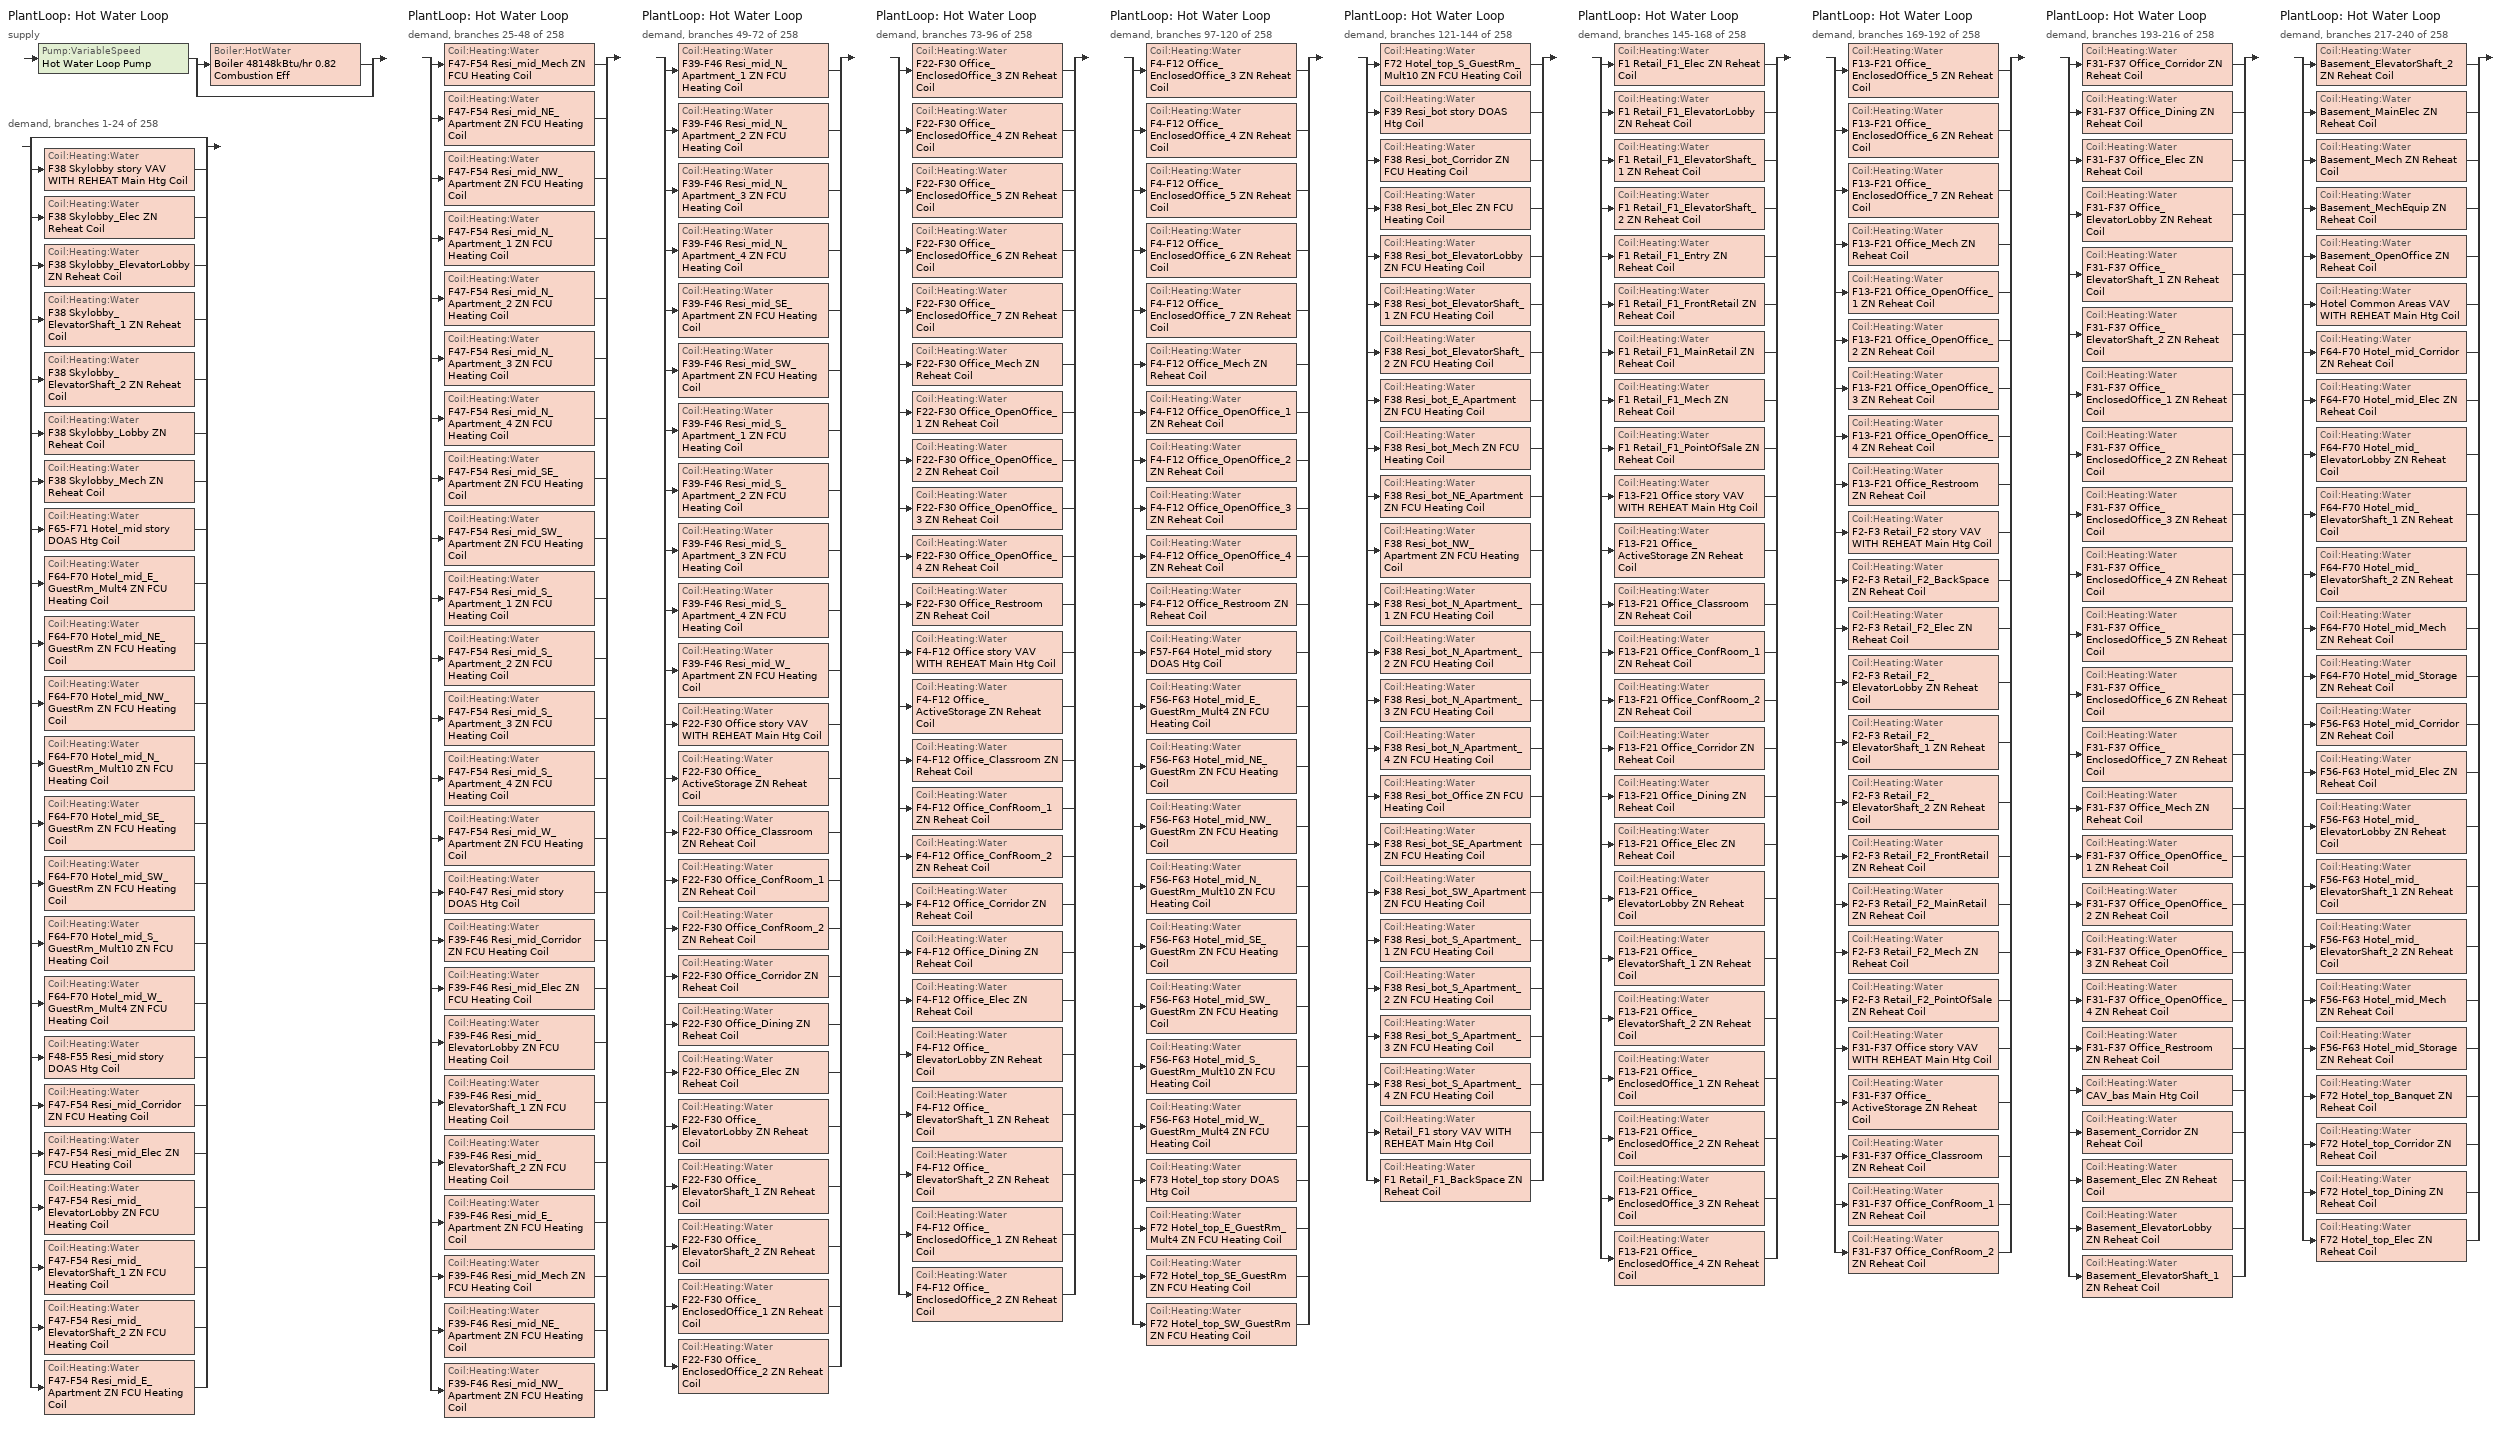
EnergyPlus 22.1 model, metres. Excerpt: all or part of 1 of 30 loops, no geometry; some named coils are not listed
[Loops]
PlantLoop 'Hot Water Loop'
 supply: Pump:VariableSpeed 'Hot Water Loop Pump' > split
  | Boiler:HotWater 'Boiler 48148kBtu/hr 0.82 Combustion Eff'
  | bypass
 demand, branches 1-24 of 258: split
  | bypass
  | Coil:Heating:Water 'F38 Skylobby story VAV WITH REHEAT Main Htg Coil'
  | Coil:Heating:Water 'F38 Skylobby_Elec ZN Reheat Coil'
  | Coil:Heating:Water 'F38 Skylobby_ElevatorLobby ZN Reheat Coil'
  | Coil:Heating:Water 'F38 Skylobby_ElevatorShaft_1 ZN Reheat Coil'
  | Coil:Heating:Water 'F38 Skylobby_ElevatorShaft_2 ZN Reheat Coil'
  | Coil:Heating:Water 'F38 Skylobby_Lobby ZN Reheat Coil'
  | Coil:Heating:Water 'F38 Skylobby_Mech ZN Reheat Coil'
  | Coil:Heating:Water 'F65-F71 Hotel_mid story DOAS Htg Coil'
  | Coil:Heating:Water 'F64-F70 Hotel_mid_E_GuestRm_Mult4 ZN FCU Heating Coil'
  | Coil:Heating:Water 'F64-F70 Hotel_mid_NE_GuestRm ZN FCU Heating Coil'
  | Coil:Heating:Water 'F64-F70 Hotel_mid_NW_GuestRm ZN FCU Heating Coil'
  | Coil:Heating:Water 'F64-F70 Hotel_mid_N_GuestRm_Mult10 ZN FCU Heating Coil'
  | Coil:Heating:Water 'F64-F70 Hotel_mid_SE_GuestRm ZN FCU Heating Coil'
  | Coil:Heating:Water 'F64-F70 Hotel_mid_SW_GuestRm ZN FCU Heating Coil'
  | Coil:Heating:Water 'F64-F70 Hotel_mid_S_GuestRm_Mult10 ZN FCU Heating Coil'
  | Coil:Heating:Water 'F64-F70 Hotel_mid_W_GuestRm_Mult4 ZN FCU Heating Coil'
  | Coil:Heating:Water 'F48-F55 Resi_mid story DOAS Htg Coil'
  | Coil:Heating:Water 'F47-F54 Resi_mid_Corridor ZN FCU Heating Coil'
  | Coil:Heating:Water 'F47-F54 Resi_mid_Elec ZN FCU Heating Coil'
  | Coil:Heating:Water 'F47-F54 Resi_mid_ElevatorLobby ZN FCU Heating Coil'
  | Coil:Heating:Water 'F47-F54 Resi_mid_ElevatorShaft_1 ZN FCU Heating Coil'
  | Coil:Heating:Water 'F47-F54 Resi_mid_ElevatorShaft_2 ZN FCU Heating Coil'
  | Coil:Heating:Water 'F47-F54 Resi_mid_E_Apartment ZN FCU Heating Coil'
PlantLoop 'Hot Water Loop'
 demand, branches 25-48 of 258: split
  | Coil:Heating:Water 'F47-F54 Resi_mid_Mech ZN FCU Heating Coil'
  | Coil:Heating:Water 'F47-F54 Resi_mid_NE_Apartment ZN FCU Heating Coil'
  | Coil:Heating:Water 'F47-F54 Resi_mid_NW_Apartment ZN FCU Heating Coil'
  | Coil:Heating:Water 'F47-F54 Resi_mid_N_Apartment_1 ZN FCU Heating Coil'
  | Coil:Heating:Water 'F47-F54 Resi_mid_N_Apartment_2 ZN FCU Heating Coil'
  | Coil:Heating:Water 'F47-F54 Resi_mid_N_Apartment_3 ZN FCU Heating Coil'
  | Coil:Heating:Water 'F47-F54 Resi_mid_N_Apartment_4 ZN FCU Heating Coil'
  | Coil:Heating:Water 'F47-F54 Resi_mid_SE_Apartment ZN FCU Heating Coil'
  | Coil:Heating:Water 'F47-F54 Resi_mid_SW_Apartment ZN FCU Heating Coil'
  | Coil:Heating:Water 'F47-F54 Resi_mid_S_Apartment_1 ZN FCU Heating Coil'
  | Coil:Heating:Water 'F47-F54 Resi_mid_S_Apartment_2 ZN FCU Heating Coil'
  | Coil:Heating:Water 'F47-F54 Resi_mid_S_Apartment_3 ZN FCU Heating Coil'
  | Coil:Heating:Water 'F47-F54 Resi_mid_S_Apartment_4 ZN FCU Heating Coil'
  | Coil:Heating:Water 'F47-F54 Resi_mid_W_Apartment ZN FCU Heating Coil'
  | Coil:Heating:Water 'F40-F47 Resi_mid story DOAS Htg Coil'
  | Coil:Heating:Water 'F39-F46 Resi_mid_Corridor ZN FCU Heating Coil'
  | Coil:Heating:Water 'F39-F46 Resi_mid_Elec ZN FCU Heating Coil'
  | Coil:Heating:Water 'F39-F46 Resi_mid_ElevatorLobby ZN FCU Heating Coil'
  | Coil:Heating:Water 'F39-F46 Resi_mid_ElevatorShaft_1 ZN FCU Heating Coil'
  | Coil:Heating:Water 'F39-F46 Resi_mid_ElevatorShaft_2 ZN FCU Heating Coil'
  | Coil:Heating:Water 'F39-F46 Resi_mid_E_Apartment ZN FCU Heating Coil'
  | Coil:Heating:Water 'F39-F46 Resi_mid_Mech ZN FCU Heating Coil'
  | Coil:Heating:Water 'F39-F46 Resi_mid_NE_Apartment ZN FCU Heating Coil'
  | Coil:Heating:Water 'F39-F46 Resi_mid_NW_Apartment ZN FCU Heating Coil'
PlantLoop 'Hot Water Loop'
 demand, branches 49-72 of 258: split
  | Coil:Heating:Water 'F39-F46 Resi_mid_N_Apartment_1 ZN FCU Heating Coil'
  | Coil:Heating:Water 'F39-F46 Resi_mid_N_Apartment_2 ZN FCU Heating Coil'
  | Coil:Heating:Water 'F39-F46 Resi_mid_N_Apartment_3 ZN FCU Heating Coil'
  | Coil:Heating:Water 'F39-F46 Resi_mid_N_Apartment_4 ZN FCU Heating Coil'
  | Coil:Heating:Water 'F39-F46 Resi_mid_SE_Apartment ZN FCU Heating Coil'
  | Coil:Heating:Water 'F39-F46 Resi_mid_SW_Apartment ZN FCU Heating Coil'
  | Coil:Heating:Water 'F39-F46 Resi_mid_S_Apartment_1 ZN FCU Heating Coil'
  | Coil:Heating:Water 'F39-F46 Resi_mid_S_Apartment_2 ZN FCU Heating Coil'
  | Coil:Heating:Water 'F39-F46 Resi_mid_S_Apartment_3 ZN FCU Heating Coil'
  | Coil:Heating:Water 'F39-F46 Resi_mid_S_Apartment_4 ZN FCU Heating Coil'
  | Coil:Heating:Water 'F39-F46 Resi_mid_W_Apartment ZN FCU Heating Coil'
  | Coil:Heating:Water 'F22-F30 Office story VAV WITH REHEAT Main Htg Coil'
  | Coil:Heating:Water 'F22-F30 Office_ActiveStorage ZN Reheat Coil'
  | Coil:Heating:Water 'F22-F30 Office_Classroom ZN Reheat Coil'
  | Coil:Heating:Water 'F22-F30 Office_ConfRoom_1 ZN Reheat Coil'
  | Coil:Heating:Water 'F22-F30 Office_ConfRoom_2 ZN Reheat Coil'
  | Coil:Heating:Water 'F22-F30 Office_Corridor ZN Reheat Coil'
  | Coil:Heating:Water 'F22-F30 Office_Dining ZN Reheat Coil'
  | Coil:Heating:Water 'F22-F30 Office_Elec ZN Reheat Coil'
  | Coil:Heating:Water 'F22-F30 Office_ElevatorLobby ZN Reheat Coil'
  | Coil:Heating:Water 'F22-F30 Office_ElevatorShaft_1 ZN Reheat Coil'
  | Coil:Heating:Water 'F22-F30 Office_ElevatorShaft_2 ZN Reheat Coil'
  | Coil:Heating:Water 'F22-F30 Office_EnclosedOffice_1 ZN Reheat Coil'
  | Coil:Heating:Water 'F22-F30 Office_EnclosedOffice_2 ZN Reheat Coil'
PlantLoop 'Hot Water Loop'
 demand, branches 73-96 of 258: split
  | Coil:Heating:Water 'F22-F30 Office_EnclosedOffice_3 ZN Reheat Coil'
  | Coil:Heating:Water 'F22-F30 Office_EnclosedOffice_4 ZN Reheat Coil'
  | Coil:Heating:Water 'F22-F30 Office_EnclosedOffice_5 ZN Reheat Coil'
  | Coil:Heating:Water 'F22-F30 Office_EnclosedOffice_6 ZN Reheat Coil'
  | Coil:Heating:Water 'F22-F30 Office_EnclosedOffice_7 ZN Reheat Coil'
  | Coil:Heating:Water 'F22-F30 Office_Mech ZN Reheat Coil'
  | Coil:Heating:Water 'F22-F30 Office_OpenOffice_1 ZN Reheat Coil'
  | Coil:Heating:Water 'F22-F30 Office_OpenOffice_2 ZN Reheat Coil'
  | Coil:Heating:Water 'F22-F30 Office_OpenOffice_3 ZN Reheat Coil'
  | Coil:Heating:Water 'F22-F30 Office_OpenOffice_4 ZN Reheat Coil'
  | Coil:Heating:Water 'F22-F30 Office_Restroom ZN Reheat Coil'
  | Coil:Heating:Water 'F4-F12 Office story VAV WITH REHEAT Main Htg Coil'
  | Coil:Heating:Water 'F4-F12 Office_ActiveStorage ZN Reheat Coil'
  | Coil:Heating:Water 'F4-F12 Office_Classroom ZN Reheat Coil'
  | Coil:Heating:Water 'F4-F12 Office_ConfRoom_1 ZN Reheat Coil'
  | Coil:Heating:Water 'F4-F12 Office_ConfRoom_2 ZN Reheat Coil'
  | Coil:Heating:Water 'F4-F12 Office_Corridor ZN Reheat Coil'
  | Coil:Heating:Water 'F4-F12 Office_Dining ZN Reheat Coil'
  | Coil:Heating:Water 'F4-F12 Office_Elec ZN Reheat Coil'
  | Coil:Heating:Water 'F4-F12 Office_ElevatorLobby ZN Reheat Coil'
  | Coil:Heating:Water 'F4-F12 Office_ElevatorShaft_1 ZN Reheat Coil'
  | Coil:Heating:Water 'F4-F12 Office_ElevatorShaft_2 ZN Reheat Coil'
  | Coil:Heating:Water 'F4-F12 Office_EnclosedOffice_1 ZN Reheat Coil'
  | Coil:Heating:Water 'F4-F12 Office_EnclosedOffice_2 ZN Reheat Coil'
PlantLoop 'Hot Water Loop'
 demand, branches 97-120 of 258: split
  | Coil:Heating:Water 'F4-F12 Office_EnclosedOffice_3 ZN Reheat Coil'
  | Coil:Heating:Water 'F4-F12 Office_EnclosedOffice_4 ZN Reheat Coil'
  | Coil:Heating:Water 'F4-F12 Office_EnclosedOffice_5 ZN Reheat Coil'
  | Coil:Heating:Water 'F4-F12 Office_EnclosedOffice_6 ZN Reheat Coil'
  | Coil:Heating:Water 'F4-F12 Office_EnclosedOffice_7 ZN Reheat Coil'
  | Coil:Heating:Water 'F4-F12 Office_Mech ZN Reheat Coil'
  | Coil:Heating:Water 'F4-F12 Office_OpenOffice_1 ZN Reheat Coil'
  | Coil:Heating:Water 'F4-F12 Office_OpenOffice_2 ZN Reheat Coil'
  | Coil:Heating:Water 'F4-F12 Office_OpenOffice_3 ZN Reheat Coil'
  | Coil:Heating:Water 'F4-F12 Office_OpenOffice_4 ZN Reheat Coil'
  | Coil:Heating:Water 'F4-F12 Office_Restroom ZN Reheat Coil'
  | Coil:Heating:Water 'F57-F64 Hotel_mid story DOAS Htg Coil'
  | Coil:Heating:Water 'F56-F63 Hotel_mid_E_GuestRm_Mult4 ZN FCU Heating Coil'
  | Coil:Heating:Water 'F56-F63 Hotel_mid_NE_GuestRm ZN FCU Heating Coil'
  | Coil:Heating:Water 'F56-F63 Hotel_mid_NW_GuestRm ZN FCU Heating Coil'
  | Coil:Heating:Water 'F56-F63 Hotel_mid_N_GuestRm_Mult10 ZN FCU Heating Coil'
  | Coil:Heating:Water 'F56-F63 Hotel_mid_SE_GuestRm ZN FCU Heating Coil'
  | Coil:Heating:Water 'F56-F63 Hotel_mid_SW_GuestRm ZN FCU Heating Coil'
  | Coil:Heating:Water 'F56-F63 Hotel_mid_S_GuestRm_Mult10 ZN FCU Heating Coil'
  | Coil:Heating:Water 'F56-F63 Hotel_mid_W_GuestRm_Mult4 ZN FCU Heating Coil'
  | Coil:Heating:Water 'F73 Hotel_top story DOAS Htg Coil'
  | Coil:Heating:Water 'F72 Hotel_top_E_GuestRm_Mult4 ZN FCU Heating Coil'
  | Coil:Heating:Water 'F72 Hotel_top_SE_GuestRm ZN FCU Heating Coil'
  | Coil:Heating:Water 'F72 Hotel_top_SW_GuestRm ZN FCU Heating Coil'
PlantLoop 'Hot Water Loop'
 demand, branches 121-144 of 258: split
  | Coil:Heating:Water 'F72 Hotel_top_S_GuestRm_Mult10 ZN FCU Heating Coil'
  | Coil:Heating:Water 'F39 Resi_bot story DOAS Htg Coil'
  | Coil:Heating:Water 'F38 Resi_bot_Corridor ZN FCU Heating Coil'
  | Coil:Heating:Water 'F38 Resi_bot_Elec ZN FCU Heating Coil'
  | Coil:Heating:Water 'F38 Resi_bot_ElevatorLobby ZN FCU Heating Coil'
  | Coil:Heating:Water 'F38 Resi_bot_ElevatorShaft_1 ZN FCU Heating Coil'
  | Coil:Heating:Water 'F38 Resi_bot_ElevatorShaft_2 ZN FCU Heating Coil'
  | Coil:Heating:Water 'F38 Resi_bot_E_Apartment ZN FCU Heating Coil'
  | Coil:Heating:Water 'F38 Resi_bot_Mech ZN FCU Heating Coil'
  | Coil:Heating:Water 'F38 Resi_bot_NE_Apartment ZN FCU Heating Coil'
  | Coil:Heating:Water 'F38 Resi_bot_NW_Apartment ZN FCU Heating Coil'
  | Coil:Heating:Water 'F38 Resi_bot_N_Apartment_1 ZN FCU Heating Coil'
  | Coil:Heating:Water 'F38 Resi_bot_N_Apartment_2 ZN FCU Heating Coil'
  | Coil:Heating:Water 'F38 Resi_bot_N_Apartment_3 ZN FCU Heating Coil'
  | Coil:Heating:Water 'F38 Resi_bot_N_Apartment_4 ZN FCU Heating Coil'
  | Coil:Heating:Water 'F38 Resi_bot_Office ZN FCU Heating Coil'
  | Coil:Heating:Water 'F38 Resi_bot_SE_Apartment ZN FCU Heating Coil'
  | Coil:Heating:Water 'F38 Resi_bot_SW_Apartment ZN FCU Heating Coil'
  | Coil:Heating:Water 'F38 Resi_bot_S_Apartment_1 ZN FCU Heating Coil'
  | Coil:Heating:Water 'F38 Resi_bot_S_Apartment_2 ZN FCU Heating Coil'
  | Coil:Heating:Water 'F38 Resi_bot_S_Apartment_3 ZN FCU Heating Coil'
  | Coil:Heating:Water 'F38 Resi_bot_S_Apartment_4 ZN FCU Heating Coil'
  | Coil:Heating:Water 'Retail_F1 story VAV WITH REHEAT Main Htg Coil'
  | Coil:Heating:Water 'F1 Retail_F1_BackSpace ZN Reheat Coil'
PlantLoop 'Hot Water Loop'
 demand, branches 145-168 of 258: split
  | Coil:Heating:Water 'F1 Retail_F1_Elec ZN Reheat Coil'
  | Coil:Heating:Water 'F1 Retail_F1_ElevatorLobby ZN Reheat Coil'
  | Coil:Heating:Water 'F1 Retail_F1_ElevatorShaft_1 ZN Reheat Coil'
  | Coil:Heating:Water 'F1 Retail_F1_ElevatorShaft_2 ZN Reheat Coil'
  | Coil:Heating:Water 'F1 Retail_F1_Entry ZN Reheat Coil'
  | Coil:Heating:Water 'F1 Retail_F1_FrontRetail ZN Reheat Coil'
  | Coil:Heating:Water 'F1 Retail_F1_MainRetail ZN Reheat Coil'
  | Coil:Heating:Water 'F1 Retail_F1_Mech ZN Reheat Coil'
  | Coil:Heating:Water 'F1 Retail_F1_PointOfSale ZN Reheat Coil'
  | Coil:Heating:Water 'F13-F21 Office story VAV WITH REHEAT Main Htg Coil'
  | Coil:Heating:Water 'F13-F21 Office_ActiveStorage ZN Reheat Coil'
  | Coil:Heating:Water 'F13-F21 Office_Classroom ZN Reheat Coil'
  | Coil:Heating:Water 'F13-F21 Office_ConfRoom_1 ZN Reheat Coil'
  | Coil:Heating:Water 'F13-F21 Office_ConfRoom_2 ZN Reheat Coil'
  | Coil:Heating:Water 'F13-F21 Office_Corridor ZN Reheat Coil'
  | Coil:Heating:Water 'F13-F21 Office_Dining ZN Reheat Coil'
  | Coil:Heating:Water 'F13-F21 Office_Elec ZN Reheat Coil'
  | Coil:Heating:Water 'F13-F21 Office_ElevatorLobby ZN Reheat Coil'
  | Coil:Heating:Water 'F13-F21 Office_ElevatorShaft_1 ZN Reheat Coil'
  | Coil:Heating:Water 'F13-F21 Office_ElevatorShaft_2 ZN Reheat Coil'
  | Coil:Heating:Water 'F13-F21 Office_EnclosedOffice_1 ZN Reheat Coil'
  | Coil:Heating:Water 'F13-F21 Office_EnclosedOffice_2 ZN Reheat Coil'
  | Coil:Heating:Water 'F13-F21 Office_EnclosedOffice_3 ZN Reheat Coil'
  | Coil:Heating:Water 'F13-F21 Office_EnclosedOffice_4 ZN Reheat Coil'
PlantLoop 'Hot Water Loop'
 demand, branches 169-192 of 258: split
  | Coil:Heating:Water 'F13-F21 Office_EnclosedOffice_5 ZN Reheat Coil'
  | Coil:Heating:Water 'F13-F21 Office_EnclosedOffice_6 ZN Reheat Coil'
  | Coil:Heating:Water 'F13-F21 Office_EnclosedOffice_7 ZN Reheat Coil'
  | Coil:Heating:Water 'F13-F21 Office_Mech ZN Reheat Coil'
  | Coil:Heating:Water 'F13-F21 Office_OpenOffice_1 ZN Reheat Coil'
  | Coil:Heating:Water 'F13-F21 Office_OpenOffice_2 ZN Reheat Coil'
  | Coil:Heating:Water 'F13-F21 Office_OpenOffice_3 ZN Reheat Coil'
  | Coil:Heating:Water 'F13-F21 Office_OpenOffice_4 ZN Reheat Coil'
  | Coil:Heating:Water 'F13-F21 Office_Restroom ZN Reheat Coil'
  | Coil:Heating:Water 'F2-F3 Retail_F2 story VAV WITH REHEAT Main Htg Coil'
  | Coil:Heating:Water 'F2-F3 Retail_F2_BackSpace ZN Reheat Coil'
  | Coil:Heating:Water 'F2-F3 Retail_F2_Elec ZN Reheat Coil'
  | Coil:Heating:Water 'F2-F3 Retail_F2_ElevatorLobby ZN Reheat Coil'
  | Coil:Heating:Water 'F2-F3 Retail_F2_ElevatorShaft_1 ZN Reheat Coil'
  | Coil:Heating:Water 'F2-F3 Retail_F2_ElevatorShaft_2 ZN Reheat Coil'
  | Coil:Heating:Water 'F2-F3 Retail_F2_FrontRetail ZN Reheat Coil'
  | Coil:Heating:Water 'F2-F3 Retail_F2_MainRetail ZN Reheat Coil'
  | Coil:Heating:Water 'F2-F3 Retail_F2_Mech ZN Reheat Coil'
  | Coil:Heating:Water 'F2-F3 Retail_F2_PointOfSale ZN Reheat Coil'
  | Coil:Heating:Water 'F31-F37 Office story VAV WITH REHEAT Main Htg Coil'
  | Coil:Heating:Water 'F31-F37 Office_ActiveStorage ZN Reheat Coil'
  | Coil:Heating:Water 'F31-F37 Office_Classroom ZN Reheat Coil'
  | Coil:Heating:Water 'F31-F37 Office_ConfRoom_1 ZN Reheat Coil'
  | Coil:Heating:Water 'F31-F37 Office_ConfRoom_2 ZN Reheat Coil'
PlantLoop 'Hot Water Loop'
 demand, branches 193-216 of 258: split
  | Coil:Heating:Water 'F31-F37 Office_Corridor ZN Reheat Coil'
  | Coil:Heating:Water 'F31-F37 Office_Dining ZN Reheat Coil'
  | Coil:Heating:Water 'F31-F37 Office_Elec ZN Reheat Coil'
  | Coil:Heating:Water 'F31-F37 Office_ElevatorLobby ZN Reheat Coil'
  | Coil:Heating:Water 'F31-F37 Office_ElevatorShaft_1 ZN Reheat Coil'
  | Coil:Heating:Water 'F31-F37 Office_ElevatorShaft_2 ZN Reheat Coil'
  | Coil:Heating:Water 'F31-F37 Office_EnclosedOffice_1 ZN Reheat Coil'
  | Coil:Heating:Water 'F31-F37 Office_EnclosedOffice_2 ZN Reheat Coil'
  | Coil:Heating:Water 'F31-F37 Office_EnclosedOffice_3 ZN Reheat Coil'
  | Coil:Heating:Water 'F31-F37 Office_EnclosedOffice_4 ZN Reheat Coil'
  | Coil:Heating:Water 'F31-F37 Office_EnclosedOffice_5 ZN Reheat Coil'
  | Coil:Heating:Water 'F31-F37 Office_EnclosedOffice_6 ZN Reheat Coil'
  | Coil:Heating:Water 'F31-F37 Office_EnclosedOffice_7 ZN Reheat Coil'
  | Coil:Heating:Water 'F31-F37 Office_Mech ZN Reheat Coil'
  | Coil:Heating:Water 'F31-F37 Office_OpenOffice_1 ZN Reheat Coil'
  | Coil:Heating:Water 'F31-F37 Office_OpenOffice_2 ZN Reheat Coil'
  | Coil:Heating:Water 'F31-F37 Office_OpenOffice_3 ZN Reheat Coil'
  | Coil:Heating:Water 'F31-F37 Office_OpenOffice_4 ZN Reheat Coil'
  | Coil:Heating:Water 'F31-F37 Office_Restroom ZN Reheat Coil'
  | Coil:Heating:Water 'CAV_bas Main Htg Coil'
  | Coil:Heating:Water 'Basement_Corridor ZN Reheat Coil'
  | Coil:Heating:Water 'Basement_Elec ZN Reheat Coil'
  | Coil:Heating:Water 'Basement_ElevatorLobby ZN Reheat Coil'
  | Coil:Heating:Water 'Basement_ElevatorShaft_1 ZN Reheat Coil'
PlantLoop 'Hot Water Loop'
 demand, branches 217-240 of 258: split
  | Coil:Heating:Water 'Basement_ElevatorShaft_2 ZN Reheat Coil'
  | Coil:Heating:Water 'Basement_MainElec ZN Reheat Coil'
  | Coil:Heating:Water 'Basement_Mech ZN Reheat Coil'
  | Coil:Heating:Water 'Basement_MechEquip ZN Reheat Coil'
  | Coil:Heating:Water 'Basement_OpenOffice ZN Reheat Coil'
  | Coil:Heating:Water 'Hotel Common Areas VAV WITH REHEAT Main Htg Coil'
  | Coil:Heating:Water 'F64-F70 Hotel_mid_Corridor ZN Reheat Coil'
  | Coil:Heating:Water 'F64-F70 Hotel_mid_Elec ZN Reheat Coil'
  | Coil:Heating:Water 'F64-F70 Hotel_mid_ElevatorLobby ZN Reheat Coil'
  | Coil:Heating:Water 'F64-F70 Hotel_mid_ElevatorShaft_1 ZN Reheat Coil'
  | Coil:Heating:Water 'F64-F70 Hotel_mid_ElevatorShaft_2 ZN Reheat Coil'
  | Coil:Heating:Water 'F64-F70 Hotel_mid_Mech ZN Reheat Coil'
  | Coil:Heating:Water 'F64-F70 Hotel_mid_Storage ZN Reheat Coil'
  | Coil:Heating:Water 'F56-F63 Hotel_mid_Corridor ZN Reheat Coil'
  | Coil:Heating:Water 'F56-F63 Hotel_mid_Elec ZN Reheat Coil'
  | Coil:Heating:Water 'F56-F63 Hotel_mid_ElevatorLobby ZN Reheat Coil'
  | Coil:Heating:Water 'F56-F63 Hotel_mid_ElevatorShaft_1 ZN Reheat Coil'
  | Coil:Heating:Water 'F56-F63 Hotel_mid_ElevatorShaft_2 ZN Reheat Coil'
  | Coil:Heating:Water 'F56-F63 Hotel_mid_Mech ZN Reheat Coil'
  | Coil:Heating:Water 'F56-F63 Hotel_mid_Storage ZN Reheat Coil'
  | Coil:Heating:Water 'F72 Hotel_top_Banquet ZN Reheat Coil'
  | Coil:Heating:Water 'F72 Hotel_top_Corridor ZN Reheat Coil'
  | Coil:Heating:Water 'F72 Hotel_top_Dining ZN Reheat Coil'
  | Coil:Heating:Water 'F72 Hotel_top_Elec ZN Reheat Coil'
[Coil:Heating:Water] Availability Schedule=Always On Discrete; U-Factor Times Area Value {W/K}=Autosize; Maximum Water Flow Rate {m3/s}=Autosize; Performance Input Method=UFactorTimesAreaAndDesignWaterFlowRate; Rated Capacity {W}=Autosize; Rated Inlet Water Temperature {C}=82.2222; Rated Outlet Water Temperature {C}=71.1111; Rated Ratio for Air and Water Convection=0.5
Name | Rated Inlet Air Temperature {C} | Rated Outlet Air Temperature {C}
Basement_Corridor ZN Reheat Coil; Basement_Elec ZN Reheat Coil; Basement_ElevatorLobby ZN Reheat Coil; Basement_ElevatorShaft_1 ZN Reheat Coil; Basement_ElevatorShaft_2 ZN Reheat Coil; Basement_MainElec ZN Reheat Coil; Basement_Mech ZN Reheat Coil; Basement_MechEquip ZN Reheat Coil; Basement_OpenOffice ZN Reheat Coil | 16.6667 | 50
F1 Retail_F1_BackSpace ZN Reheat Coil; F1 Retail_F1_Elec ZN Reheat Coil; F1 Retail_F1_ElevatorLobby ZN Reheat Coil; F1 Retail_F1_ElevatorShaft_1 ZN Reheat Coil; F1 Retail_F1_ElevatorShaft_2 ZN Reheat Coil; F1 Retail_F1_Entry ZN Reheat Coil; F1 Retail_F1_FrontRetail ZN Reheat Coil; F1 Retail_F1_MainRetail ZN Reheat Coil; F1 Retail_F1_Mech ZN Reheat Coil; F1 Retail_F1_PointOfSale ZN Reheat Coil; F13-F21 Office_ActiveStorage ZN Reheat Coil; F13-F21 Office_Classroom ZN Reheat Coil; F13-F21 Office_ConfRoom_1 ZN Reheat Coil; F13-F21 Office_ConfRoom_2 ZN Reheat Coil; F13-F21 Office_Corridor ZN Reheat Coil; F13-F21 Office_Dining ZN Reheat Coil; F13-F21 Office_Elec ZN Reheat Coil; F13-F21 Office_ElevatorLobby ZN Reheat Coil; F13-F21 Office_ElevatorShaft_1 ZN Reheat Coil; F13-F21 Office_ElevatorShaft_2 ZN Reheat Coil; F13-F21 Office_EnclosedOffice_1 ZN Reheat Coil; F13-F21 Office_EnclosedOffice_2 ZN Reheat Coil; F13-F21 Office_EnclosedOffice_3 ZN Reheat Coil; F13-F21 Office_EnclosedOffice_4 ZN Reheat Coil; F13-F21 Office_EnclosedOffice_5 ZN Reheat Coil; F13-F21 Office_EnclosedOffice_6 ZN Reheat Coil; F13-F21 Office_EnclosedOffice_7 ZN Reheat Coil; F13-F21 Office_Mech ZN Reheat Coil; F13-F21 Office_OpenOffice_1 ZN Reheat Coil; F13-F21 Office_OpenOffice_2 ZN Reheat Coil; F13-F21 Office_OpenOffice_3 ZN Reheat Coil; F13-F21 Office_OpenOffice_4 ZN Reheat Coil; F13-F21 Office_Restroom ZN Reheat Coil; F2-F3 Retail_F2_BackSpace ZN Reheat Coil; F2-F3 Retail_F2_Elec ZN Reheat Coil; F2-F3 Retail_F2_ElevatorLobby ZN Reheat Coil; F2-F3 Retail_F2_ElevatorShaft_1 ZN Reheat Coil; F2-F3 Retail_F2_ElevatorShaft_2 ZN Reheat Coil; F2-F3 Retail_F2_FrontRetail ZN Reheat Coil; F2-F3 Retail_F2_MainRetail ZN Reheat Coil; F2-F3 Retail_F2_Mech ZN Reheat Coil; F2-F3 Retail_F2_PointOfSale ZN Reheat Coil; F22-F30 Office_ActiveStorage ZN Reheat Coil; F22-F30 Office_Classroom ZN Reheat Coil; F22-F30 Office_ConfRoom_1 ZN Reheat Coil; F22-F30 Office_ConfRoom_2 ZN Reheat Coil; F22-F30 Office_Corridor ZN Reheat Coil; F22-F30 Office_Dining ZN Reheat Coil; F22-F30 Office_Elec ZN Reheat Coil; F22-F30 Office_ElevatorLobby ZN Reheat Coil; F22-F30 Office_ElevatorShaft_1 ZN Reheat Coil; F22-F30 Office_ElevatorShaft_2 ZN Reheat Coil; F22-F30 Office_EnclosedOffice_1 ZN Reheat Coil; F22-F30 Office_EnclosedOffice_2 ZN Reheat Coil; F22-F30 Office_EnclosedOffice_3 ZN Reheat Coil; F22-F30 Office_EnclosedOffice_4 ZN Reheat Coil; F22-F30 Office_EnclosedOffice_5 ZN Reheat Coil; F22-F30 Office_EnclosedOffice_6 ZN Reheat Coil; F22-F30 Office_EnclosedOffice_7 ZN Reheat Coil; F22-F30 Office_Mech ZN Reheat Coil; F22-F30 Office_OpenOffice_1 ZN Reheat Coil; F22-F30 Office_OpenOffice_2 ZN Reheat Coil; F22-F30 Office_OpenOffice_3 ZN Reheat Coil; F22-F30 Office_OpenOffice_4 ZN Reheat Coil; F22-F30 Office_Restroom ZN Reheat Coil; F31-F37 Office_ActiveStorage ZN Reheat Coil; F31-F37 Office_Classroom ZN Reheat Coil; F31-F37 Office_ConfRoom_1 ZN Reheat Coil; F31-F37 Office_ConfRoom_2 ZN Reheat Coil; F31-F37 Office_Corridor ZN Reheat Coil; F31-F37 Office_Dining ZN Reheat Coil; F31-F37 Office_Elec ZN Reheat Coil; F31-F37 Office_ElevatorLobby ZN Reheat Coil; F31-F37 Office_ElevatorShaft_1 ZN Reheat Coil; F31-F37 Office_ElevatorShaft_2 ZN Reheat Coil; F31-F37 Office_EnclosedOffice_1 ZN Reheat Coil; F31-F37 Office_EnclosedOffice_2 ZN Reheat Coil; F31-F37 Office_EnclosedOffice_3 ZN Reheat Coil; F31-F37 Office_EnclosedOffice_4 ZN Reheat Coil; F31-F37 Office_EnclosedOffice_5 ZN Reheat Coil; F31-F37 Office_EnclosedOffice_6 ZN Reheat Coil; F31-F37 Office_EnclosedOffice_7 ZN Reheat Coil; F31-F37 Office_Mech ZN Reheat Coil; F31-F37 Office_OpenOffice_1 ZN Reheat Coil; F31-F37 Office_OpenOffice_2 ZN Reheat Coil; F31-F37 Office_OpenOffice_3 ZN Reheat Coil; F31-F37 Office_OpenOffice_4 ZN Reheat Coil; F31-F37 Office_Restroom ZN Reheat Coil; F38 Skylobby_Elec ZN Reheat Coil; F38 Skylobby_ElevatorLobby ZN Reheat Coil; F38 Skylobby_ElevatorShaft_1 ZN Reheat Coil; F38 Skylobby_ElevatorShaft_2 ZN Reheat Coil; F38 Skylobby_Lobby ZN Reheat Coil; F38 Skylobby_Mech ZN Reheat Coil; F4-F12 Office_ActiveStorage ZN Reheat Coil; F4-F12 Office_Classroom ZN Reheat Coil; F4-F12 Office_ConfRoom_1 ZN Reheat Coil; F4-F12 Office_ConfRoom_2 ZN Reheat Coil; F4-F12 Office_Corridor ZN Reheat Coil; F4-F12 Office_Dining ZN Reheat Coil; F4-F12 Office_Elec ZN Reheat Coil; F4-F12 Office_ElevatorLobby ZN Reheat Coil; F4-F12 Office_ElevatorShaft_1 ZN Reheat Coil; F4-F12 Office_ElevatorShaft_2 ZN Reheat Coil; F4-F12 Office_EnclosedOffice_1 ZN Reheat Coil; F4-F12 Office_EnclosedOffice_2 ZN Reheat Coil; F4-F12 Office_EnclosedOffice_3 ZN Reheat Coil; F4-F12 Office_EnclosedOffice_4 ZN Reheat Coil; F4-F12 Office_EnclosedOffice_5 ZN Reheat Coil; F4-F12 Office_EnclosedOffice_6 ZN Reheat Coil; F4-F12 Office_EnclosedOffice_7 ZN Reheat Coil; F4-F12 Office_Mech ZN Reheat Coil; F4-F12 Office_OpenOffice_1 ZN Reheat Coil; F4-F12 Office_OpenOffice_2 ZN Reheat Coil; F4-F12 Office_OpenOffice_3 ZN Reheat Coil; F4-F12 Office_OpenOffice_4 ZN Reheat Coil; F4-F12 Office_Restroom ZN Reheat Coil; F56-F63 Hotel_mid_Corridor ZN Reheat Coil; F56-F63 Hotel_mid_Elec ZN Reheat Coil; F56-F63 Hotel_mid_ElevatorLobby ZN Reheat Coil; F56-F63 Hotel_mid_ElevatorShaft_1 ZN Reheat Coil; F56-F63 Hotel_mid_ElevatorShaft_2 ZN Reheat Coil; F56-F63 Hotel_mid_Mech ZN Reheat Coil; F56-F63 Hotel_mid_Storage ZN Reheat Coil; F64-F70 Hotel_mid_Corridor ZN Reheat Coil; F64-F70 Hotel_mid_Elec ZN Reheat Coil; F64-F70 Hotel_mid_ElevatorLobby ZN Reheat Coil; F64-F70 Hotel_mid_ElevatorShaft_1 ZN Reheat Coil; F64-F70 Hotel_mid_ElevatorShaft_2 ZN Reheat Coil; F64-F70 Hotel_mid_Mech ZN Reheat Coil; F64-F70 Hotel_mid_Storage ZN Reheat Coil; F72 Hotel_top_Banquet ZN Reheat Coil; F72 Hotel_top_Corridor ZN Reheat Coil; F72 Hotel_top_Dining ZN Reheat Coil; F72 Hotel_top_Elec ZN Reheat Coil | 12.7778 | 40
F38 Resi_bot_Corridor ZN FCU Heating Coil; F38 Resi_bot_Elec ZN FCU Heating Coil; F38 Resi_bot_ElevatorLobby ZN FCU Heating Coil; F38 Resi_bot_ElevatorShaft_1 ZN FCU Heating Coil; F38 Resi_bot_ElevatorShaft_2 ZN FCU Heating Coil; F38 Resi_bot_E_Apartment ZN FCU Heating Coil; F38 Resi_bot_Mech ZN FCU Heating Coil; F38 Resi_bot_NE_Apartment ZN FCU Heating Coil; F38 Resi_bot_NW_Apartment ZN FCU Heating Coil; F38 Resi_bot_N_Apartment_1 ZN FCU Heating Coil; F38 Resi_bot_N_Apartment_2 ZN FCU Heating Coil; F38 Resi_bot_N_Apartment_3 ZN FCU Heating Coil; F38 Resi_bot_N_Apartment_4 ZN FCU Heating Coil; F38 Resi_bot_Office ZN FCU Heating Coil; F38 Resi_bot_SE_Apartment ZN FCU Heating Coil; F38 Resi_bot_SW_Apartment ZN FCU Heating Coil; F38 Resi_bot_S_Apartment_1 ZN FCU Heating Coil; F38 Resi_bot_S_Apartment_2 ZN FCU Heating Coil; F38 Resi_bot_S_Apartment_3 ZN FCU Heating Coil; F38 Resi_bot_S_Apartment_4 ZN FCU Heating Coil; F39-F46 Resi_mid_Corridor ZN FCU Heating Coil; F39-F46 Resi_mid_Elec ZN FCU Heating Coil; F39-F46 Resi_mid_ElevatorLobby ZN FCU Heating Coil; F39-F46 Resi_mid_ElevatorShaft_1 ZN FCU Heating Coil; F39-F46 Resi_mid_ElevatorShaft_2 ZN FCU Heating Coil; F39-F46 Resi_mid_E_Apartment ZN FCU Heating Coil; F39-F46 Resi_mid_Mech ZN FCU Heating Coil; F39-F46 Resi_mid_NE_Apartment ZN FCU Heating Coil; F39-F46 Resi_mid_NW_Apartment ZN FCU Heating Coil; F39-F46 Resi_mid_N_Apartment_1 ZN FCU Heating Coil; F39-F46 Resi_mid_N_Apartment_2 ZN FCU Heating Coil; F39-F46 Resi_mid_N_Apartment_3 ZN FCU Heating Coil; F39-F46 Resi_mid_N_Apartment_4 ZN FCU Heating Coil; F39-F46 Resi_mid_SE_Apartment ZN FCU Heating Coil; F39-F46 Resi_mid_SW_Apartment ZN FCU Heating Coil; F39-F46 Resi_mid_S_Apartment_1 ZN FCU Heating Coil; F39-F46 Resi_mid_S_Apartment_2 ZN FCU Heating Coil; F39-F46 Resi_mid_S_Apartment_3 ZN FCU Heating Coil; F39-F46 Resi_mid_S_Apartment_4 ZN FCU Heating Coil; F39-F46 Resi_mid_W_Apartment ZN FCU Heating Coil; F47-F54 Resi_mid_Corridor ZN FCU Heating Coil; F47-F54 Resi_mid_Elec ZN FCU Heating Coil; F47-F54 Resi_mid_ElevatorLobby ZN FCU Heating Coil; F47-F54 Resi_mid_ElevatorShaft_1 ZN FCU Heating Coil; F47-F54 Resi_mid_ElevatorShaft_2 ZN FCU Heating Coil; F47-F54 Resi_mid_E_Apartment ZN FCU Heating Coil; F47-F54 Resi_mid_Mech ZN FCU Heating Coil; F47-F54 Resi_mid_NE_Apartment ZN FCU Heating Coil; F47-F54 Resi_mid_NW_Apartment ZN FCU Heating Coil; F47-F54 Resi_mid_N_Apartment_1 ZN FCU Heating Coil; F47-F54 Resi_mid_N_Apartment_2 ZN FCU Heating Coil; F47-F54 Resi_mid_N_Apartment_3 ZN FCU Heating Coil; F47-F54 Resi_mid_N_Apartment_4 ZN FCU Heating Coil; F47-F54 Resi_mid_SE_Apartment ZN FCU Heating Coil; F47-F54 Resi_mid_SW_Apartment ZN FCU Heating Coil; F47-F54 Resi_mid_S_Apartment_1 ZN FCU Heating Coil; F47-F54 Resi_mid_S_Apartment_2 ZN FCU Heating Coil; F47-F54 Resi_mid_S_Apartment_3 ZN FCU Heating Coil; F47-F54 Resi_mid_S_Apartment_4 ZN FCU Heating Coil; F47-F54 Resi_mid_W_Apartment ZN FCU Heating Coil; F56-F63 Hotel_mid_E_GuestRm_Mult4 ZN FCU Heating Coil; F56-F63 Hotel_mid_NE_GuestRm ZN FCU Heating Coil; F56-F63 Hotel_mid_NW_GuestRm ZN FCU Heating Coil; F56-F63 Hotel_mid_N_GuestRm_Mult10 ZN FCU Heating Coil; F56-F63 Hotel_mid_SE_GuestRm ZN FCU Heating Coil; F56-F63 Hotel_mid_SW_GuestRm ZN FCU Heating Coil; F56-F63 Hotel_mid_S_GuestRm_Mult10 ZN FCU Heating Coil; F56-F63 Hotel_mid_W_GuestRm_Mult4 ZN FCU Heating Coil; F64-F70 Hotel_mid_E_GuestRm_Mult4 ZN FCU Heating Coil; F64-F70 Hotel_mid_NE_GuestRm ZN FCU Heating Coil; F64-F70 Hotel_mid_NW_GuestRm ZN FCU Heating Coil; F64-F70 Hotel_mid_N_GuestRm_Mult10 ZN FCU Heating Coil; F64-F70 Hotel_mid_SE_GuestRm ZN FCU Heating Coil; F64-F70 Hotel_mid_SW_GuestRm ZN FCU Heating Coil; F64-F70 Hotel_mid_S_GuestRm_Mult10 ZN FCU Heating Coil; F64-F70 Hotel_mid_W_GuestRm_Mult4 ZN FCU Heating Coil; F72 Hotel_top_E_GuestRm_Mult4 ZN FCU Heating Coil; F72 Hotel_top_SE_GuestRm ZN FCU Heating Coil; F72 Hotel_top_SW_GuestRm ZN FCU Heating Coil; F72 Hotel_top_S_GuestRm_Mult10 ZN FCU Heating Coil | 16.6 | 40
[SetpointManager:Scheduled]
Hot Water Loop Setpoint Manager: Control Variable=Temperature; Schedule=Hot Water Loop Temp - 180F; Setpoint Node or NodeList=Hot Water Loop Supply Outlet Node
[PlantLoop]
Hot Water Loop: Fluid Type=Water; Plant Equipment Operation Scheme=Hot Water Loop Operation Schemes; Maximum Loop Temperature {C}=100; Minimum Loop Temperature {C}=10; Maximum Loop Flow Rate {m3/s}=Autosize; Minimum Loop Flow Rate {m3/s}=0; Plant Loop Volume {m3}=Autocalculate; Load Distribution Scheme=Optimal; Plant Loop Demand Calculation Scheme=SingleSetpoint; Common Pipe Simulation=None
[Sizing:Plant]
Hot Water Loop: Loop Type=Heating; Design Loop Exit Temperature {C}=82.2222; Loop Design Temperature Difference {deltaC}=11.1111; Sizing Option=NonCoincident; Zone Timesteps in Averaging Window=1; Coincident Sizing Factor Mode=None
[PlantEquipmentOperationSchemes]
Hot Water Loop Operation Schemes: Control Scheme Object Type 1=PlantEquipmentOperation:HeatingLoad; Control Scheme Name 1=Hot Water Loop Heating Operation Scheme; Control Scheme Schedule Name 1=Always On Discrete
[PlantEquipmentOperation:HeatingLoad]
Hot Water Loop Heating Operation Scheme: Load Range Lower Limit 1 {W}=0; Load Range Upper Limit 1 {W}=1000000000; Range Equipment List Name 1=Hot Water Loop Heating Equipment List
[PlantEquipmentList]
Hot Water Loop Heating Equipment List: Boiler:HotWater, Boiler 48148kBtu/hr 0.82 Combustion Eff
[Pump:VariableSpeed]
Hot Water Loop Pump: Design Maximum Flow Rate {m3/s}=Autosize; Design Pump Head {Pa}=179344; Design Power Consumption {W}=Autosize; Motor Efficiency=0.964494; Fraction of Motor Inefficiencies to Fluid Stream=0; Coefficient 1 of the Part Load Performance Curve=0; Coefficient 2 of the Part Load Performance Curve=0.0205; Coefficient 3 of the Part Load Performance Curve=0.4101; Coefficient 4 of the Part Load Performance Curve=0.5753; Design Minimum Flow Rate {m3/s}=0; Pump Control Type=Intermittent; Skin Loss Radiative Fraction=0.5; Design Power Sizing Method=PowerPerFlowPerPressure; Design Electric Power per Unit Flow Rate {W/(m3/s)}=348701.1; Design Shaft Power per Unit Flow Rate per Unit Head {W/((m3/s)-Pa)}=1.28205; Design Minimum Flow Rate Fraction=0
[Boiler:HotWater]
Boiler 48148kBtu/hr 0.82 Combustion Eff: Fuel Type=NaturalGas; Nominal Capacity {W}=Autosize; Nominal Thermal Efficiency=0.813; Efficiency Curve Temperature Evaluation Variable=LeavingBoiler; Normalized Boiler Efficiency Curve=Boiler with Minimum Turndown; Design Water Flow Rate {m3/s}=Autosize; Minimum Part Load Ratio=0; Maximum Part Load Ratio=1.2; Optimum Part Load Ratio=1; Water Outlet Upper Temperature Limit {C}=95; Boiler Flow Mode=LeavingSetpointModulated; On Cycle Parasitic Electric Load {W}=0; Sizing Factor=1
[Schedule:Day:Interval]
Hot Water Loop Temp - 180F Default: No, 24:00, 82.2222
[Schedule:Week:Daily]
Hot Water Loop Temp - 180F Week Rule - Jan1-Dec31: Hot Water Loop Temp - 180F Default, Hot Water Loop Temp - 180F Default, Hot Water Loop Temp - 180F Default, Hot Water Loop Temp - 180F Default, Hot Water Loop Temp - 180F Default, Hot Water Loop Temp - 180F Default, Hot Water Loop Temp - 180F Default, Hot Water Loop Temp - 180F Default, Hot Water Loop Temp - 180F Default, Hot Water Loop Temp - 180F Default, Hot Water Loop Temp - 180F Default, Hot Water Loop Temp - 180F Default
[Schedule:Year]
Hot Water Loop Temp - 180F: Hot Water Loop Temp - 180F Week Rule - Jan1-Dec31, 1, 1, 12, 31
[Schedule:Constant]
Always On Discrete: Hourly Value=1
[Curve:Cubic]
Boiler with Minimum Turndown: Coefficient1 Constant=0.7791; Coefficient2 x=1.4745; Coefficient3 x**2=-2.5795; Coefficient4 x**3=1.3467; Minimum Value of x {BasedOnField A2}=0; Maximum Value of x {BasedOnField A2}=1.3
